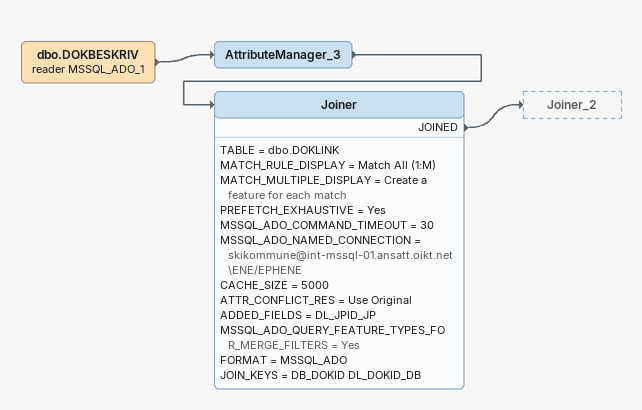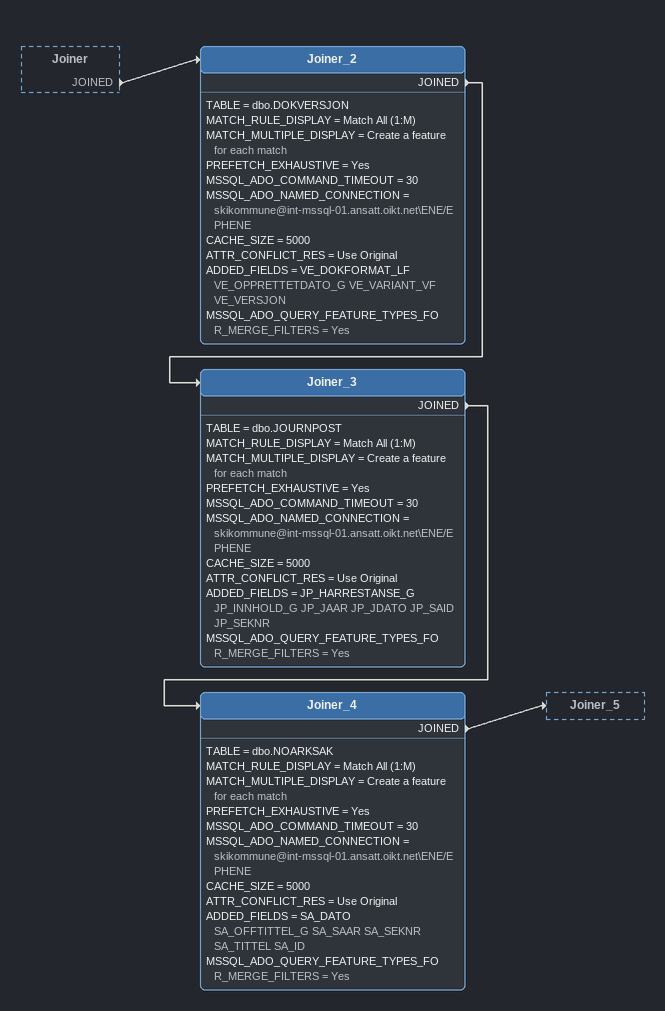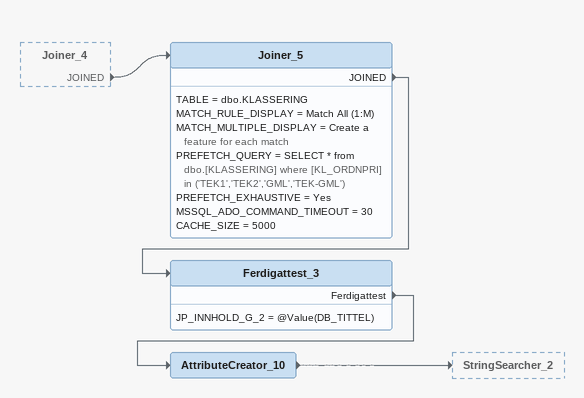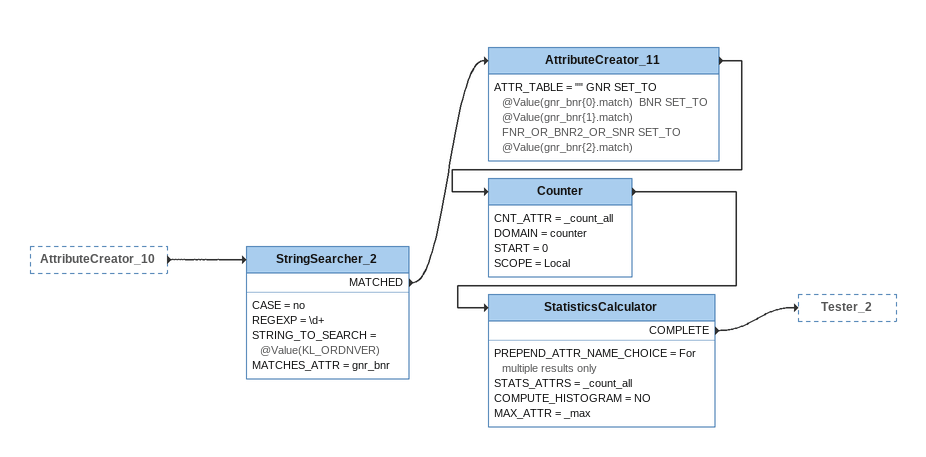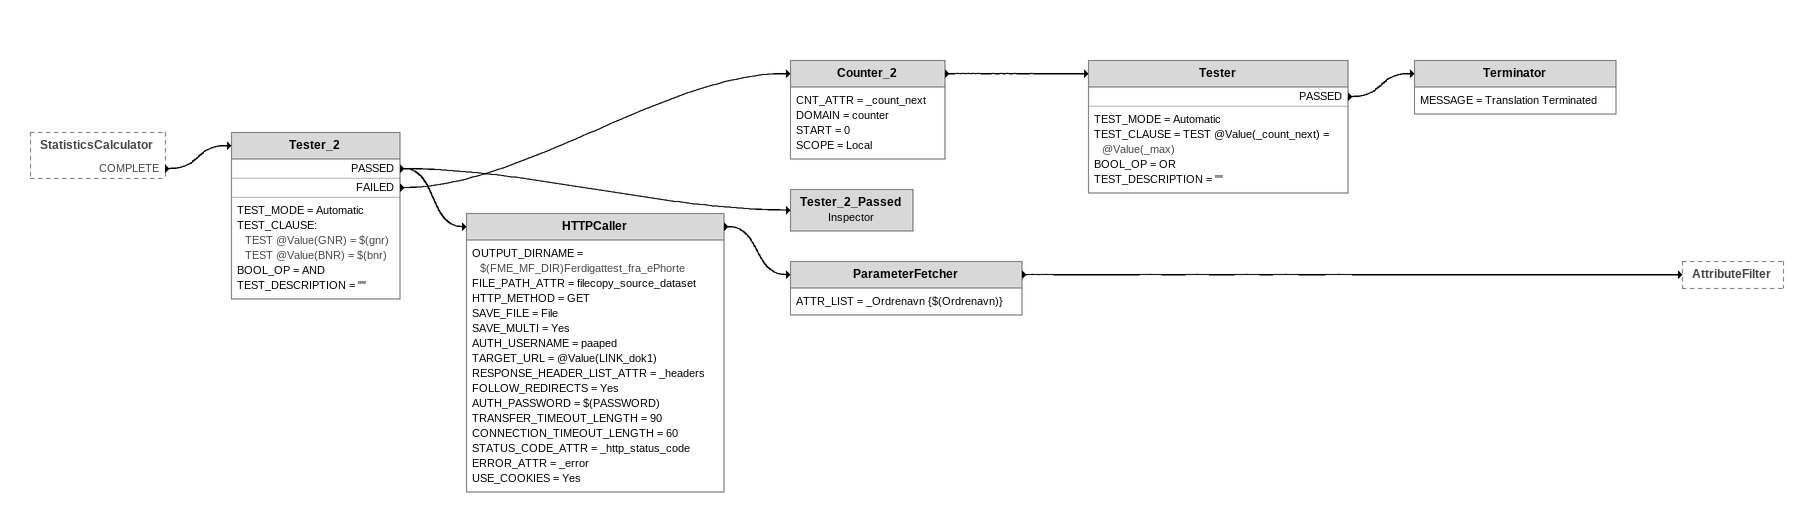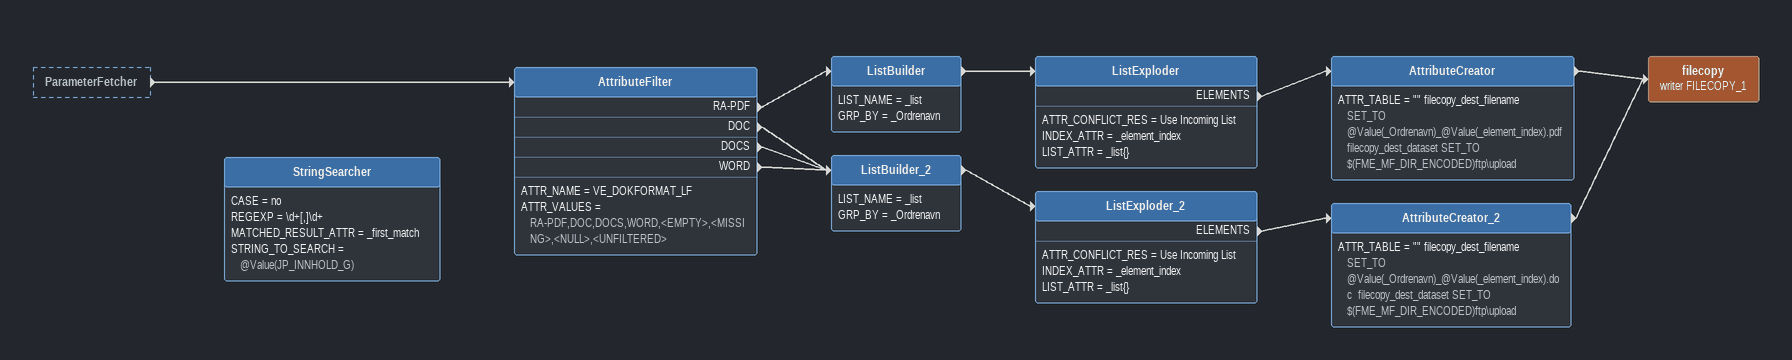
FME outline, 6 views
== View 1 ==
dbo.DOKBESKRIV (reader MSSQL_ADO_1)
    -> AttributeManager_3
AttributeManager_3
    -> Joiner
Joiner
    TABLE = dbo.DOKLINK
    MATCH_RULE_DISPLAY = Match All (1:M)
    MATCH_MULTIPLE_DISPLAY = Create a feature for each match
    PREFETCH_EXHAUSTIVE = Yes
    MSSQL_ADO_COMMAND_TIMEOUT = 30
    MSSQL_ADO_NAMED_CONNECTION = skikommune@int-mssql-01.ansatt.oikt.net\ENE/EPHENE
    CACHE_SIZE = 5000
    ATTR_CONFLICT_RES = Use Original
    ADDED_FIELDS = DL_JPID_JP
    MSSQL_ADO_QUERY_FEATURE_TYPES_FOR_MERGE_FILTERS = Yes
    FORMAT = MSSQL_ADO
    JOIN_KEYS = DB_DOKID DL_DOKID_DB
    JOINED -> Joiner_2

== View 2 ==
Joiner [outside]
    JOINED -> Joiner_2
Joiner_2
    TABLE = dbo.DOKVERSJON
    MATCH_RULE_DISPLAY = Match All (1:M)
    MATCH_MULTIPLE_DISPLAY = Create a feature for each match
    PREFETCH_EXHAUSTIVE = Yes
    MSSQL_ADO_COMMAND_TIMEOUT = 30
    MSSQL_ADO_NAMED_CONNECTION = skikommune@int-mssql-01.ansatt.oikt.net\ENE/EPHENE
    CACHE_SIZE = 5000
    ATTR_CONFLICT_RES = Use Original
    ADDED_FIELDS = VE_DOKFORMAT_LF VE_OPPRETTETDATO_G VE_VARIANT_VF VE_VERSJON
    MSSQL_ADO_QUERY_FEATURE_TYPES_FOR_MERGE_FILTERS = Yes
    JOINED -> Joiner_3
Joiner_3
    TABLE = dbo.JOURNPOST
    MATCH_RULE_DISPLAY = Match All (1:M)
    MATCH_MULTIPLE_DISPLAY = Create a feature for each match
    PREFETCH_EXHAUSTIVE = Yes
    MSSQL_ADO_COMMAND_TIMEOUT = 30
    MSSQL_ADO_NAMED_CONNECTION = skikommune@int-mssql-01.ansatt.oikt.net\ENE/EPHENE
    CACHE_SIZE = 5000
    ATTR_CONFLICT_RES = Use Original
    ADDED_FIELDS = JP_HARRESTANSE_G JP_INNHOLD_G JP_JAAR JP_JDATO JP_SAID JP_SEKNR
    MSSQL_ADO_QUERY_FEATURE_TYPES_FOR_MERGE_FILTERS = Yes
    JOINED -> Joiner_4
Joiner_4
    TABLE = dbo.NOARKSAK
    MATCH_RULE_DISPLAY = Match All (1:M)
    MATCH_MULTIPLE_DISPLAY = Create a feature for each match
    PREFETCH_EXHAUSTIVE = Yes
    MSSQL_ADO_COMMAND_TIMEOUT = 30
    MSSQL_ADO_NAMED_CONNECTION = skikommune@int-mssql-01.ansatt.oikt.net\ENE/EPHENE
    CACHE_SIZE = 5000
    ATTR_CONFLICT_RES = Use Original
    ADDED_FIELDS = SA_DATO SA_OFFTITTEL_G SA_SAAR SA_SEKNR SA_TITTEL SA_ID
    MSSQL_ADO_QUERY_FEATURE_TYPES_FOR_MERGE_FILTERS = Yes
    JOINED -> Joiner_5

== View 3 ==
Joiner_4 [outside]
    JOINED -> Joiner_5
Joiner_5
    TABLE = dbo.KLASSERING
    MATCH_RULE_DISPLAY = Match All (1:M)
    MATCH_MULTIPLE_DISPLAY = Create a feature for each match
    PREFETCH_QUERY = SELECT * from dbo.[KLASSERING] where [KL_ORDNPRI] in ('TEK1','TEK2','GML','TEK-GML')
    PREFETCH_EXHAUSTIVE = Yes
    MSSQL_ADO_COMMAND_TIMEOUT = 30
    CACHE_SIZE = 5000
    JOINED -> Ferdigattest_3
Ferdigattest_3
    JP_INNHOLD_G_2 = @Value(DB_TITTEL)
    Ferdigattest -> AttributeCreator_10
AttributeCreator_10
    -> StringSearcher_2

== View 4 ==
AttributeCreator_10 [outside]
    -> StringSearcher_2
StringSearcher_2
    CASE = no
    REGEXP = \d+
    STRING_TO_SEARCH = @Value(KL_ORDNVER)
    MATCHES_ATTR = gnr_bnr
    MATCHED -> AttributeCreator_11
AttributeCreator_11
    ATTR_TABLE = "" GNR SET_TO @Value(gnr_bnr{0}.match)  BNR SET_TO @Value(gnr_bnr{1}.match)  FNR_OR_BNR2_OR_SNR SET_TO @Value(gnr_bnr{2}.match)
    -> Counter
Counter
    CNT_ATTR = _count_all
    DOMAIN = counter
    START = 0
    SCOPE = Local
    -> StatisticsCalculator
StatisticsCalculator
    PREPEND_ATTR_NAME_CHOICE = For multiple results only
    STATS_ATTRS = _count_all
    COMPUTE_HISTOGRAM = NO
    MAX_ATTR = _max
    COMPLETE -> Tester_2

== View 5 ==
StatisticsCalculator [outside]
    COMPLETE -> Tester_2
Tester_2
    TEST_MODE = Automatic
    TEST_CLAUSE:
      TEST @Value(GNR) = $(gnr)
      TEST @Value(BNR) = $(bnr)
    BOOL_OP = AND
    TEST_DESCRIPTION = ""
    PASSED -> HTTPCaller
    PASSED -> Tester_2_Passed
    FAILED -> Counter_2
Counter_2
    CNT_ATTR = _count_next
    DOMAIN = counter
    START = 0
    SCOPE = Local
    -> Tester
Tester
    TEST_MODE = Automatic
    TEST_CLAUSE = TEST @Value(_count_next) = @Value(_max)
    BOOL_OP = OR
    TEST_DESCRIPTION = ""
    PASSED -> Terminator
Terminator
    MESSAGE = Translation Terminated
Tester_2_Passed: Inspector
HTTPCaller
    OUTPUT_DIRNAME = $(FME_MF_DIR)Ferdigattest_fra_ePhorte
    FILE_PATH_ATTR = filecopy_source_dataset
    HTTP_METHOD = GET
    SAVE_FILE = File
    SAVE_MULTI = Yes
    AUTH_USERNAME = paaped
    TARGET_URL = @Value(LINK_dok1)
    RESPONSE_HEADER_LIST_ATTR = _headers
    FOLLOW_REDIRECTS = Yes
    AUTH_PASSWORD = $(PASSWORD)
    TRANSFER_TIMEOUT_LENGTH = 90
    CONNECTION_TIMEOUT_LENGTH = 60
    STATUS_CODE_ATTR = _http_status_code
    ERROR_ATTR = _error
    USE_COOKIES = Yes
    -> ParameterFetcher
ParameterFetcher
    ATTR_LIST = _Ordrenavn {$(Ordrenavn)}
    -> AttributeFilter

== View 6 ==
ParameterFetcher [outside]
    -> AttributeFilter
AttributeFilter
    ATTR_NAME = VE_DOKFORMAT_LF
    ATTR_VALUES = RA-PDF,DOC,DOCS,WORD,<EMPTY>,<MISSING>,<NULL>,<UNFILTERED>
    RA-PDF -> ListBuilder
    DOC -> ListBuilder_2
    DOCS -> ListBuilder_2
    WORD -> ListBuilder_2
ListBuilder
    LIST_NAME = _list
    GRP_BY = _Ordrenavn
    -> ListExploder
ListExploder
    ATTR_CONFLICT_RES = Use Incoming List
    INDEX_ATTR = _element_index
    LIST_ATTR = _list{}
    ELEMENTS -> AttributeCreator
AttributeCreator
    ATTR_TABLE = "" filecopy_dest_filename SET_TO @Value(_Ordrenavn)_@Value(_element_index).pdf  filecopy_dest_dataset SET_TO $(FME_MF_DIR_ENCODED)ftp\upload
    -> filecopy (writer FILECOPY_1)
ListBuilder_2
    LIST_NAME = _list
    GRP_BY = _Ordrenavn
    -> ListExploder_2
ListExploder_2
    ATTR_CONFLICT_RES = Use Incoming List
    INDEX_ATTR = _element_index
    LIST_ATTR = _list{}
    ELEMENTS -> AttributeCreator_2
AttributeCreator_2
    ATTR_TABLE = "" filecopy_dest_filename SET_TO @Value(_Ordrenavn)_@Value(_element_index).doc  filecopy_dest_dataset SET_TO $(FME_MF_DIR_ENCODED)ftp\upload
    -> filecopy (writer FILECOPY_1)
filecopy (writer FILECOPY_1)
StringSearcher
    CASE = no
    REGEXP = \d+[,]\d+
    MATCHED_RESULT_ATTR = _first_match
    STRING_TO_SEARCH = @Value(JP_INNHOLD_G)
